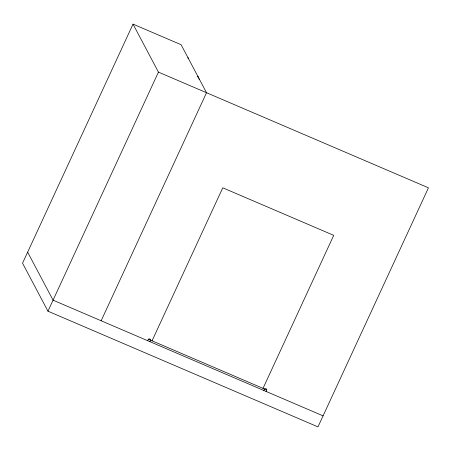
<?xml version="1.0" encoding="UTF-8"?>
<svg xmlns="http://www.w3.org/2000/svg" width="451" height="451" viewBox="0 0 451 451"><rect width="100%" height="100%" fill="white"/><g stroke="black" fill="none" stroke-linecap="round" stroke-linejoin="round"><path stroke-width="0.68" d="M133.022 24.112L22.55 263.187L47.969 311.196L317.978 426.888L428.45 187.813L158.442 72.115L133.022 24.112L181.105 44.711L206.524 92.72L101.154 320.762M47.969 311.196L158.442 72.115M147.68 340.702L148.362 339.231L266.721 389.946L266.045 391.417M149.901 341.655L150.583 340.184A1.33 1.291 -27.9 0 0 148.362 339.231M152.06 340.815L222.76 187.808L333.723 235.349L263.023 388.362M263.824 390.465L264.506 388.993A1.33 1.291 -27.9 0 1 266.721 389.946M187.949 58.089L188.36 58.134L187.937 57.745M199.201 79.353L199.618 79.393L198.654 78.711M197.73 76.958L198.389 77.076L197.718 76.546M323.079 415.856L53.066 300.163L27.646 252.154"/></g></svg>
